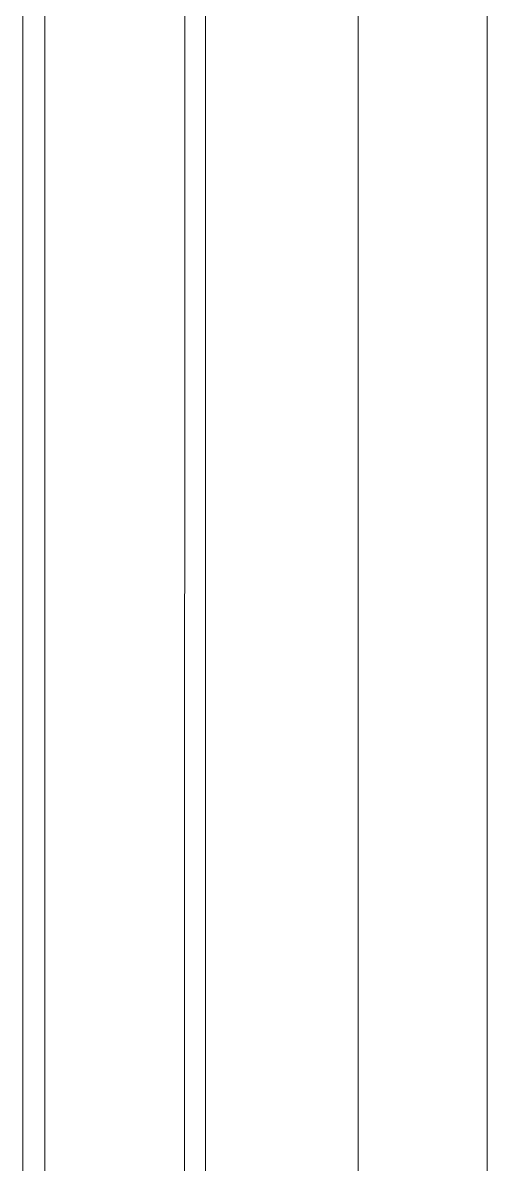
# Model space of a CAD drawing. Header units: inches. Extents: x -10117506 to -5032697, y -6529230 to -3254494.
# Drawn here: x -5047569.353 to -5047568.446, y -3261588.521 to -3261586.292 of the extents above; entities that cross this region are included whole.
import ezdxf

# ---------------------------------------------------------------- set-up
doc = ezdxf.new("R2010")
doc.units = ezdxf.units.IN
doc.header["$LTSCALE"] = 2
doc.header["$MEASUREMENT"] = 0
doc.layers.add('window', color=4, linetype='CONTINUOUS', lineweight=13)

msp = doc.modelspace()

# ---------------------------------------------------------------- linework, layer by layer
at = {"layer": 'window'}
for p, q in [((-5047568.6984, -3261588.7091), (-5047568.6984, -3261548.8944)), ((-5047568.4464, -3261549.1389), (-5047568.4464, -3261611.2089)), ((-5047568.9961, -3261588.6388), (-5047568.9961, -3261582.423)), ((-5047569.037, -3261588.6261), (-5047569.0365, -3261582.4499)), ((-5047569.3099, -3261588.7098), (-5047569.3099, -3261582.6317)), ((-5047569.3529, -3261582.6603), (-5047569.3529, -3261588.7264))]:
    msp.add_line(p, q, dxfattribs=at)

doc.saveas('drawing.dxf')
